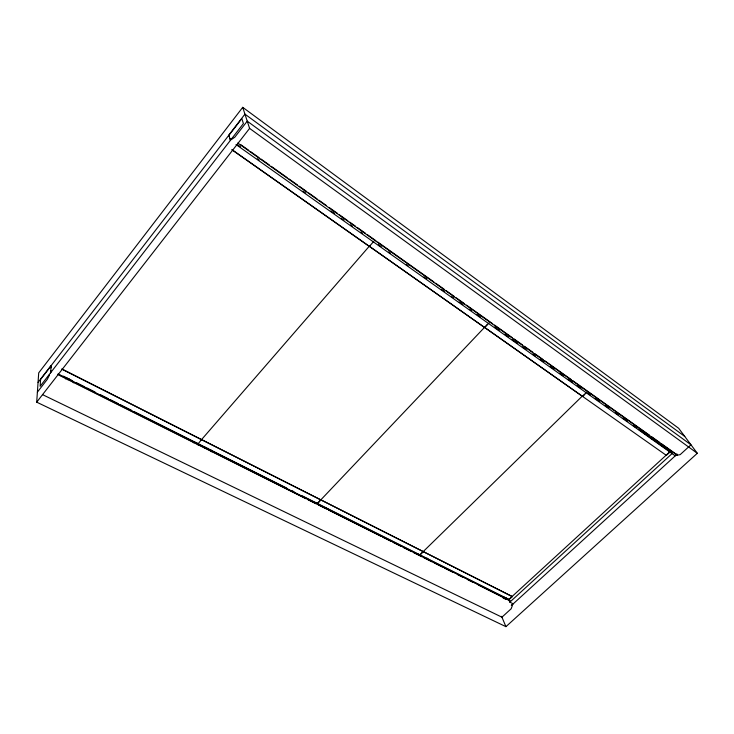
<?xml version="1.0" encoding="UTF-8"?>
<svg xmlns="http://www.w3.org/2000/svg" width="734" height="734" viewBox="0 0 734 734"><rect width="100%" height="100%" fill="white"/><g stroke="black" fill="none" stroke-linecap="round" stroke-linejoin="round"><path stroke-width="1.1" d="M50.453 372.955L50.802 370.606M50.692 372.835L51.077 365.504L38.058 382.386M36.7 402.159L38.709 372.872L242.725 107.338L678.702 428.317L697.3 453.291L505.928 626.662L36.7 402.159L249.597 128.386L242.725 107.338M51.059 365.706L228.898 135.175M50.949 367.89L50.811 366.202L40.59 379.45L40.141 386.286L243.404 123.551L241.835 118.596L229.228 134.928L229.357 136.827M229.935 138.873L230.228 138.487L230.66 140.029M37.388 392.139L47.325 379.313L49.325 375.313A2.743 0.752 -61.3 0 0 49.361 374.56M201.052 440.171L369.762 245.679M197.923 444.042L201.611 439.51M373.789 241.339L369.358 246.45L231.861 149.736M317.409 503.46L484.715 327.18M485.908 325.914L487.275 324.474M317.317 503.854L320.905 499.753M488.963 323.033L484.66 327.566L369.257 246.248M484.541 327.355L582.42 396.332L584.64 394.158M419.912 554.831L582.154 396.241M419.839 555.207L423.325 551.473M582.759 396.571L586.567 392.268M61.913 368.963L512.323 596.595L508.846 599.788L58.151 374.037M232.173 149.8L666.344 455.364L670.344 451.694M508.543 599.201L509.827 602.146L672.078 453.594L670.812 451.805M511.314 605.311L512.91 603.853M675.39 455.429L676.977 453.979M232.036 138.451A3.046 0.927 -56.8 0 0 232.183 139.038L234.871 137.139L247.239 121.165L690.969 444.795L680.161 454.649L677.143 455.208A2.165 1.596 -50.7 0 1 676.675 454.539L511.983 604.963A2 1.385 -65.9 0 1 512.314 605.688L511.167 608.77L501.937 617.184L42.535 394.635M509.827 602.146L513.222 603.834M63.418 376.157L71.583 380.249M76.675 382.799L84.841 386.891M86.878 387.91L95.035 392.002M100.136 394.562L108.293 398.645M110.339 399.672L118.495 403.755M120.532 404.783L131.753 410.407M133.799 411.425L286.801 488.119M291.903 490.67L293.949 491.697M302.105 495.789L508.891 599.43L670.023 451.639L665.371 448.336M57.968 374.193L510.231 600.669M58.766 375.028L305.922 498.725M307.977 499.753L316.18 503.863M318.226 504.891L326.437 508.992M328.483 510.02L380.79 536.196M382.836 537.224L391.038 541.334M393.094 542.362L401.296 546.463M403.351 547.491L411.554 551.601M413.609 552.629L421.811 556.73M423.857 557.757L432.06 561.868M434.115 562.886L442.318 566.997M444.373 568.024L452.575 572.125M457.704 574.694L462.833 577.263M467.962 579.832L473.081 582.392M478.21 584.961L508.983 600.357M61.904 369.211L512.323 596.595M570.125 380.276L571.988 381.607M237.706 144.809L240.504 146.791M257.276 158.691L259.148 160.012M302.949 191.088L305.748 193.07M330.915 210.924L334.64 213.566M341.163 218.2L343.962 220.182M350.485 224.806L352.348 226.127M360.743 232.082L362.605 233.403M378.432 244.633L381.221 246.606M388.653 251.881L390.506 253.193M406.297 264.396L408.159 265.717M423.949 276.911L426.729 278.892M441.593 289.435L444.382 291.407M451.814 296.683L453.667 297.995M459.236 301.949L462.952 304.582M469.457 309.197L471.311 310.519M476.889 314.473L480.605 317.106M494.542 326.988L499.184 330.291M504.763 334.245L508.479 336.878M512.204 339.521L517.782 343.475M522.424 346.769L526.14 349.412M532.655 354.027L535.444 356.008M540.086 359.302L543.802 361.935M550.316 366.55L554.032 369.193M559.611 373.147L563.327 375.79M567.978 379.083L572.621 382.377M577.273 385.68L580.989 388.314M587.503 392.929L590.292 394.91M594.944 398.213L599.595 401.516M605.183 405.48L608.908 408.113M615.422 412.737L618.212 414.719M622.872 418.022L627.524 421.325M633.112 425.289L636.828 427.922M643.351 432.546L646.14 434.528M650.792 437.831L655.444 441.134M661.031 445.098L664.756 447.731M633.717 425.894L635.58 427.216M638.378 429.197L654.196 440.418M656.058 441.74L663.508 447.024M236.018 144.534L675.252 455.842M240.44 144.433L248.844 150.406M250.716 151.736L259.12 157.709M260.992 159.039L269.396 165.012M271.268 166.343L287.15 177.628M289.012 178.958L297.426 184.931M299.288 186.262L306.766 191.574M308.629 192.904L317.042 198.877M318.905 200.208L326.382 205.52M329.181 207.511L337.594 213.493M339.457 214.814L347.861 220.796M349.733 222.118L355.339 226.109M357.21 227.43L365.615 233.412M367.486 234.742L375.891 240.715M377.753 242.046L433.803 281.884M435.675 283.214L444.079 289.187M445.951 290.517L454.355 296.49M456.227 297.821L464.631 303.803M466.503 305.124L492.652 323.722M494.523 325.052L512.268 337.668M514.139 338.989L522.544 344.971M524.415 346.301L532.82 352.274M534.691 353.604L543.096 359.577M544.967 360.908L571.125 379.496M572.988 380.827L649.59 435.28M651.453 436.602L659.866 442.584M661.729 443.914L676.675 454.539M237.798 143.029L677.143 455.208M249.597 128.386L697.3 453.291M684.776 436.464L244.954 114.146L228.852 135.019L230.403 140.561M501.579 616.331L505.928 626.662M429.051 559.51A1.578 0.624 46.4 0 1 427.775 559.014M427.482 558.721A1.578 0.624 46.4 0 1 427.014 558.097M505.524 599.375A1.505 0.541 48 0 1 505.322 599.072M505.084 598.513A1.505 0.541 48 0 1 505.451 598.109M508.258 599.311A1.505 0.541 48 0 1 507.001 598.549M506.754 598.247A1.505 0.541 48 0 1 506.543 597.944M504.35 598.834A3.257 1.184 48 0 1 503.937 596.88M502.891 597.843A3.248 1.184 48 0 1 504.102 597.926M327.804 508.928A1.679 0.725 43.8 0 1 326.52 508.286M326.208 507.974A1.679 0.725 43.8 0 1 325.942 507.644M419.472 554.5A1.587 0.633 46.2 0 1 417.793 553.84M210.823 449.694A1.835 0.844 39.9 0 1 209.887 449.951A1.835 0.844 39.9 0 1 208.392 448.933M208.126 448.584A1.835 0.844 39.9 0 1 207.933 448.235M204.804 447.979A3.973 1.826 39.9 0 1 205.492 447.318M211.062 451.107A3.973 1.826 39.9 0 1 211.273 451.786M316.987 503.12A1.697 0.734 43.4 0 1 314.996 502.322M67.877 379.772A2.055 0.973 34.9 0 1 68.721 379.515M72.427 380.561A2.055 0.963 35 0 1 70.877 380.35A2.055 0.963 35 0 1 69.354 379.019M65.73 378.992A4.459 2.101 34.9 0 1 66.913 377.863M72.336 380.579A4.459 2.101 34.9 0 1 73.428 382.836M193.418 442.822A1.853 0.853 39.5 0 1 193.437 442.565M197.639 443.29A1.853 0.853 39.5 0 1 195.281 442.327M191.666 441.363A4.009 1.853 39.5 0 1 192.391 440.712M197.63 443.804A4.009 1.853 39.5 0 1 198.235 445.235"/></g></svg>
